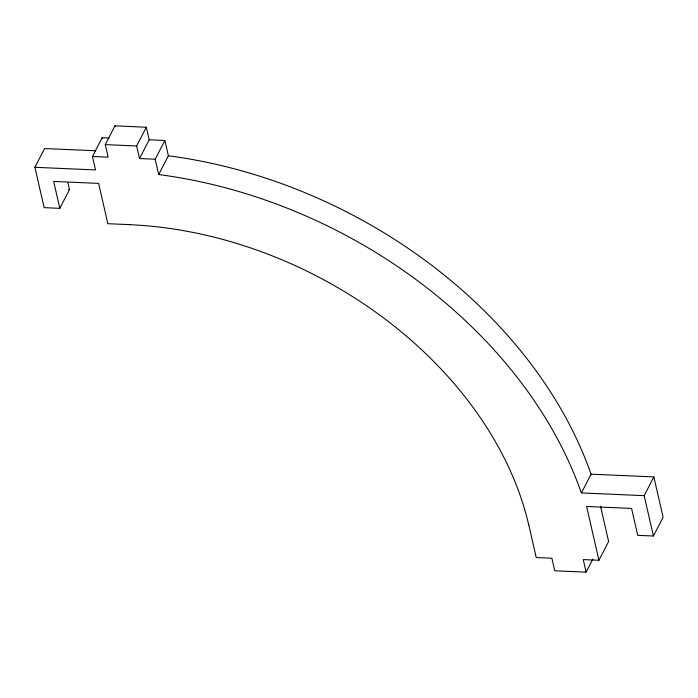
<?xml version="1.0" encoding="UTF-8"?>
<svg xmlns="http://www.w3.org/2000/svg" width="698" height="698" viewBox="0 0 698 698"><rect width="100%" height="100%" fill="white"/><g stroke="black" fill="none" stroke-linecap="round" stroke-linejoin="round"><path stroke-width="1.05" d="M67.959 182.85L69.503 189.568L59.819 208.327L44.14 207.646L34.9 167.293L44.585 148.543L95.748 150.768M34.9 167.293L95.539 169.937L92.468 156.492L102.144 137.733L109.01 138.029M92.468 156.492L108.146 157.172L105.276 144.617L114.952 125.858L146.318 127.228L149.198 139.783L139.513 158.542L155.2 159.223L164.876 140.464L149.198 139.783M139.513 158.542L136.642 145.987L146.318 127.228M581.355 492.928A425.073 314.397 27.3 0 0 158.699 174.544L168.375 155.759L164.876 140.464M528.805 524.948L536.204 557.536L551.882 558.217L554.753 570.772L586.119 572.142L592.899 559.011M586.119 572.142L583.249 559.587L598.936 560.267L608.612 541.508L600.533 506.207M644.184 495.659L653.86 476.9L591.075 474.169L581.399 492.928L644.184 495.659L653.415 536.012L637.736 535.331L631.577 508.432L586.617 506.469L598.936 560.267M653.415 536.012L663.1 517.253L653.86 476.9M105.276 144.617L136.642 145.987M68.517 189.524L69.503 189.568M130.16 224.66L107.85 223.709L98.619 183.391L53.659 181.428L59.819 208.327M155.2 159.223L158.699 174.517M114.952 125.858L115.135 126.643M102.144 137.733L102.336 138.57M168.384 155.794A425.073 314.397 27.3 0 1 591.04 474.169M130.168 224.704A357.699 264.568 27.3 0 1 528.744 524.948"/></g></svg>
